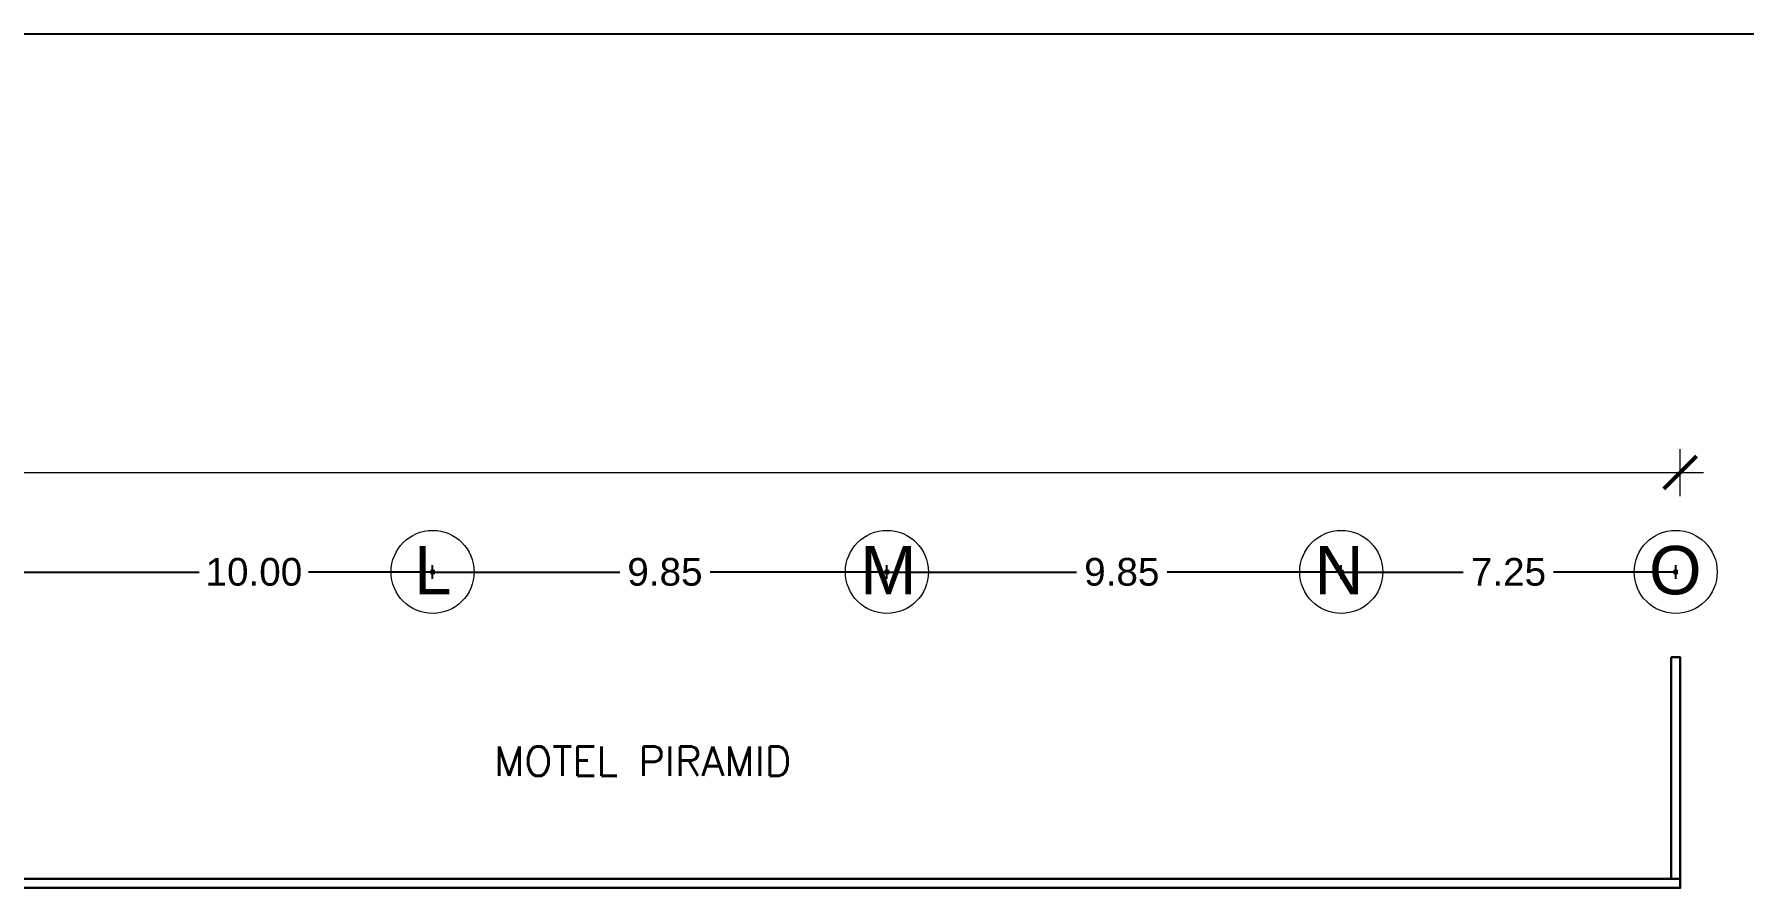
# Model space of a CAD drawing. Header units: millimetres. Extents: x 0 to 265, y 0 to 186.
# Drawn here: x 92.3 to 129.36, y 71.61 to 90 of the extents above; entities that cross this region are included whole.
import ezdxf

# ---------------------------------------------------------------- set-up
doc = ezdxf.new("R2010")
doc.units = ezdxf.units.MM
doc.layers.add('Ejes y cotas', color=251, linetype='Continuous')
doc.layers.add('MOVILIARIO COLCHAS', color=251, linetype='Continuous')
doc.layers.add('MURO DE CARGA', color=18, linetype='Continuous', lineweight=30)
doc.layers.add('Solapa', color=7, linetype='Continuous', lineweight=18)
doc.styles.add('Roman S', font='romans.shx')
doc.styles.get("Standard").update_dxf_attribs({"font": 'arial.ttf'})
doc.dimstyles.new('Copia(2) de ISO-25', dxfattribs={"dimtxt": 0.2, "dimasz": 0.1, "dimexe": 0.15, "dimexo": 0.15, "dimgap": 0.075, "dimtad": 2, "dimtih": 1, "dimtoh": 1, "dimzin": 1, "dimdsep": 46, "dimtxsty": 'Standard', "dimblk": 'ORIGIN2', "dimcen": 0.1, "dimazin": 0, "dimtfac": 1, "dimtix": 1, "dimtmove": 0, "dimatfit": 3, "dimfxl": 0.25, "dimarcsym": 0})

# ---------------------------------------------------------------- blocks, each defined once
blk = doc.blocks.new('_BoxFilled')
at = {"color": 0, "linetype": 'ByBlock', "lineweight": -2}
blk.add_line((-0.5, 0), (-1, 0), dxfattribs=at)
at = {"color": 0, "linetype": 'ByBlock', "lineweight": 0}
blk.add_solid([(-0.5, 0.5), (0.5, 0.5), (-0.5, -0.5), (0.5, -0.5)], dxfattribs=at)
blk = doc.blocks.new('*D52')
at = {"layer": 'DEFPOINTS', "color": 0, "transparency": 16777216}
for p in [(100.933, 78.344), (90.933, 77.498), (100.933, 77.498)]:
    blk.add_point(p, dxfattribs=at)
at = {"layer": 'Ejes y cotas', "color": 0, "lineweight": -2, "transparency": 16777216}
for p, q in [((90.933, 78.198), (90.933, 78.494)), ((91.033, 78.344), (95.875, 78.344)), ((100.833, 78.344), (98.241, 78.344)), ((100.933, 78.198), (100.933, 78.494))]:
    blk.add_line(p, q, dxfattribs=at)
at = {"layer": 'Ejes y cotas', "color": 0, "lineweight": -2, "transparency": 16777216, "xscale": 0.1, "yscale": 0.1, "zscale": 0.1, "rotation": 180}
blk.add_blockref('_BoxFilled', (90.933, 78.344), dxfattribs=at)
at = {"layer": 'Ejes y cotas', "color": 0, "lineweight": -2, "transparency": 16777216, "xscale": 0.1, "yscale": 0.1, "zscale": 0.1}
blk.add_blockref('_BoxFilled', (100.933, 78.344), dxfattribs=at)
at = {"layer": 'Ejes y cotas', "color": 0, "lineweight": 0, "transparency": 16777216, "insert": (97.058, 78.344), "char_height": 0.6, "attachment_point": 5}
blk.add_mtext('10.00', dxfattribs=at)
blk = doc.blocks.new('*D53')
at = {"layer": 'DEFPOINTS', "color": 0, "transparency": 16777216}
for p in [(110.783, 78.344), (100.933, 77.498), (110.783, 77.498)]:
    blk.add_point(p, dxfattribs=at)
at = {"layer": 'Ejes y cotas', "color": 0, "lineweight": -2, "transparency": 16777216}
for p, q in [((100.933, 78.198), (100.933, 78.494)), ((101.033, 78.344), (104.989, 78.344)), ((110.683, 78.344), (106.952, 78.344)), ((110.783, 78.198), (110.783, 78.494))]:
    blk.add_line(p, q, dxfattribs=at)
at = {"layer": 'Ejes y cotas', "color": 0, "lineweight": -2, "transparency": 16777216, "xscale": 0.1, "yscale": 0.1, "zscale": 0.1, "rotation": 180}
blk.add_blockref('_BoxFilled', (100.933, 78.344), dxfattribs=at)
at = {"layer": 'Ejes y cotas', "color": 0, "lineweight": -2, "transparency": 16777216, "xscale": 0.1, "yscale": 0.1, "zscale": 0.1}
blk.add_blockref('_BoxFilled', (110.783, 78.344), dxfattribs=at)
at = {"layer": 'Ejes y cotas', "color": 0, "lineweight": 0, "transparency": 16777216, "insert": (105.97, 78.344), "char_height": 0.6, "attachment_point": 5}
blk.add_mtext('9.85', dxfattribs=at)
blk = doc.blocks.new('*D54')
at = {"layer": 'DEFPOINTS', "color": 0, "transparency": 16777216}
for p in [(120.633, 78.344), (110.783, 77.498), (120.633, 77.498)]:
    blk.add_point(p, dxfattribs=at)
at = {"layer": 'Ejes y cotas', "color": 0, "lineweight": -2, "transparency": 16777216}
for p, q in [((110.783, 78.198), (110.783, 78.494)), ((110.883, 78.344), (114.894, 78.344)), ((120.533, 78.344), (116.857, 78.344)), ((120.633, 78.198), (120.633, 78.494))]:
    blk.add_line(p, q, dxfattribs=at)
at = {"layer": 'Ejes y cotas', "color": 0, "lineweight": -2, "transparency": 16777216, "xscale": 0.1, "yscale": 0.1, "zscale": 0.1, "rotation": 180}
blk.add_blockref('_BoxFilled', (110.783, 78.344), dxfattribs=at)
at = {"layer": 'Ejes y cotas', "color": 0, "lineweight": -2, "transparency": 16777216, "xscale": 0.1, "yscale": 0.1, "zscale": 0.1}
blk.add_blockref('_BoxFilled', (120.633, 78.344), dxfattribs=at)
at = {"layer": 'Ejes y cotas', "color": 0, "lineweight": 0, "transparency": 16777216, "insert": (115.875, 78.344), "char_height": 0.6, "attachment_point": 5}
blk.add_mtext('9.85', dxfattribs=at)
blk = doc.blocks.new('*D55')
at = {"layer": 'DEFPOINTS', "color": 0, "transparency": 16777216}
for p in [(127.883, 78.344), (120.633, 77.498), (127.883, 77.498)]:
    blk.add_point(p, dxfattribs=at)
at = {"layer": 'Ejes y cotas', "color": 0, "lineweight": -2, "transparency": 16777216}
for p, q in [((120.633, 78.198), (120.633, 78.494)), ((120.733, 78.344), (123.279, 78.344)), ((127.783, 78.344), (125.237, 78.344)), ((127.883, 78.198), (127.883, 78.494))]:
    blk.add_line(p, q, dxfattribs=at)
at = {"layer": 'Ejes y cotas', "color": 0, "lineweight": -2, "transparency": 16777216, "xscale": 0.1, "yscale": 0.1, "zscale": 0.1, "rotation": 180}
blk.add_blockref('_BoxFilled', (120.633, 78.344), dxfattribs=at)
at = {"layer": 'Ejes y cotas', "color": 0, "lineweight": -2, "transparency": 16777216, "xscale": 0.1, "yscale": 0.1, "zscale": 0.1}
blk.add_blockref('_BoxFilled', (127.883, 78.344), dxfattribs=at)
at = {"layer": 'Ejes y cotas', "color": 0, "lineweight": 0, "transparency": 16777216, "insert": (124.258, 78.344), "char_height": 0.6, "attachment_point": 5}
blk.add_mtext('7.25', dxfattribs=at)

msp = doc.modelspace()

# ---------------------------------------------------------------- linework, layer by layer
msp.add_lwpolyline([(0, 0), (150, 0), (150, 90), (0, 90)], close=True)
at = {"layer": 'Ejes y cotas', "lineweight": 0, "ltscale": 0.01}
for centre in [(100.933, 78.346), (110.783, 78.346), (120.633, 78.346), (127.883, 78.346)]:
    msp.add_circle(centre, 0.9, dxfattribs=at)
at = {"layer": 'MURO DE CARGA'}
msp.add_lwpolyline([(127.783, 76.498), (127.983, 76.498), (127.983, 71.698), (127.783, 71.698)], close=True, dxfattribs=at)
msp.add_lwpolyline([(52.383, 71.498), (28.108, 71.498), (28.108, 71.698), (127.983, 71.698), (127.983, 71.498), (52.583, 71.498)], dxfattribs=at)
at = {"layer": 'Solapa', "lineweight": 50}
msp.add_line((127.629, 80.145), (128.336, 80.852), dxfattribs=at)
at = {"layer": 'Solapa'}
for p, q in [((127.983, 79.987), (127.983, 81.01)), ((27.608, 80.498), (128.483, 80.498))]:
    msp.add_line(p, q, dxfattribs=at)

# ---------------------------------------------------------------- texts
at = {"layer": 'Ejes y cotas', "lineweight": 0}
for s, p in [('L', (100.529, 77.86)), ('M', (110.204, 77.86)), ('N', (120.054, 77.86)), ('O', (127.304, 77.86))]:
    msp.add_text(s, height=1.05, dxfattribs=at).set_placement(p)
at = {"layer": 'MOVILIARIO COLCHAS', "insert": (102.266, 74.564), "char_height": 0.64, "attachment_point": 1, "style": 'Roman S'}
msp.add_mtext_dynamic_manual_height_columns('{\\C0;MOTEL PIRAMID}', width=12.36534, gutter_width=16, heights=[2.209], dxfattribs=at)

# ---------------------------------------------------------------- dimensions: what is measured, and where the dimension line sits
at = {"layer": 'Ejes y cotas', "lineweight": 0}
for base, p1, p2, picture, middle in [((100.933, 78.344), (90.933, 77.498), (100.933, 77.498), '*D52', (97.058, 78.344)), ((110.783, 78.344), (100.933, 77.498), (110.783, 77.498), '*D53', (105.97, 78.344)), ((120.633, 78.344), (110.783, 77.498), (120.633, 77.498), '*D54', (115.875, 78.344)), ((127.883, 78.344), (120.633, 77.498), (127.883, 77.498), '*D55', (124.258, 78.344))]:
    dim = msp.add_linear_dim(base=base, p1=p1, p2=p2, dimstyle='Copia(2) de ISO-25', override={"dimtxt": 0.6, "dimexo": 0.7, "dimgap": 0.2, "dimtad": 0, "dimblk1": 'BoxFilled', "dimblk2": 'BoxFilled', "dimsah": 1}, dxfattribs=at)
    dim.commit()
    dim.dimension.update_dxf_attribs({"geometry": picture, "text_midpoint": middle, "dimtype": 160})

doc.saveas('drawing.dxf')
